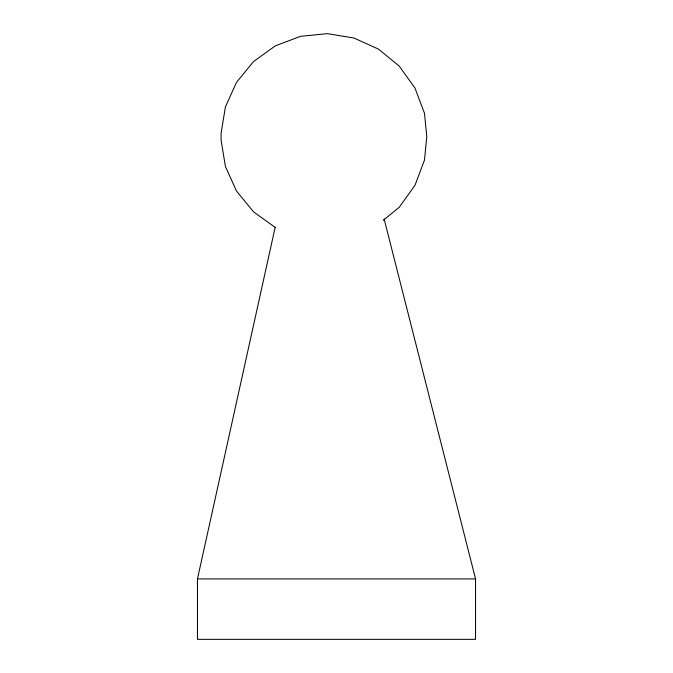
<?xml version="1.0" encoding="UTF-8"?>
<svg xmlns="http://www.w3.org/2000/svg" width="673" height="673" viewBox="0 0 673 673"><rect width="100%" height="100%" fill="white"/><g stroke="black" fill="none" stroke-linecap="round" stroke-linejoin="round"><path stroke-width="1.01" d="M384.123 218.961L475.542 578.915L475.542 639.35L197.458 639.35L197.458 578.915L275.181 227.264M383.265 220.323L399.274 207.208L414.963 185.344L424.461 160.166L426.791 136.678L424.461 113.199L414.963 88.02L399.274 66.156L378.462 49.104L353.939 38.016L327.389 33.65L300.604 36.308L275.425 45.806L253.57 61.495L236.509 82.308L225.421 106.83L221.055 133.389L221.055 139.976L225.421 166.534L236.509 191.048L253.57 211.869L275.425 227.558M197.458 578.915L475.542 578.915"/></g></svg>
